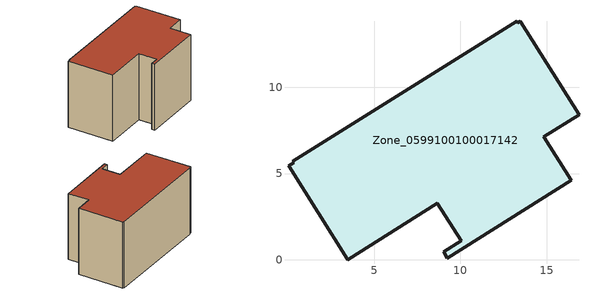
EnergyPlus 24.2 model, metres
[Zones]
Zone_0599100100017142
 floor ground (C_G): 14.84,7.14 16.43,4.6 9.26,0.09 9.03,0.46 10.04,1.1 8.67,3.27 3.48,0 0.05,5.44 0.36,5.63 0.29,5.7 13.27,13.83 13.33,13.73 13.47,13.82 16.87,8.41 z0
 wall outside (C_F): 16.43,4.6 14.84,7.14 16.87,8.41 13.47,13.82 13.33,13.73 13.27,13.83 0.29,5.7 0.36,5.63 0.05,5.44 3.48,0 8.67,3.27 10.04,1.1 9.03,0.46 9.26,0.09 16.43,4.6 z0:9.38
 roof outside (C_R): 16.87,8.41 13.47,13.82 13.33,13.73 13.27,13.83 0.29,5.7 0.36,5.63 0.05,5.44 3.48,0 8.67,3.27 10.04,1.1 9.03,0.46 9.26,0.09 16.43,4.6 14.84,7.14 z9.38
[BUILDING]
Pand.0599100100017142: North Axis=0; Terrain=City; Loads Convergence Tolerance Value=0.04; Temperature Convergence Tolerance Value=0.4; Solar Distribution=FullExterior; Maximum Number of Warmup Days=25; Minimum Number of Warmup Days=1
[Site:Location]
Rotterdam.The.Hague.AP_ZH_NLD Design_Conditions: Latitude=51.96; Longitude=4.45; Time Zone=1; Elevation=-4.5
[SITE:GROUNDTEMPERATURE:BUILDINGSURFACE]
18, 18, 18, 18, 18, 18, 18, 18, 18, 18, 18, 18
[MATERIAL] Thermal Absorptance=0.9; Solar Absorptance=0.7; Visible Absorptance=0.7
Name | Roughness | Thickness | Conductivity | Density | Specific Heat
G.D.2015-2018 | MediumSmooth | 0.15 | 0.0428571 | 540 | 1210
F.D.2015-2018 | Rough | 0.3 | 0.0666667 | 1920 | 840
R.D.2015-2018 | MediumRough | 0.2 | 0.0333333 | 1500 | 1000
[CONSTRUCTION]
C_G: G.D.2015-2018
C_F: F.D.2015-2018
C_R: R.D.2015-2018
[ZONE]
Zone_0599100100017142: Type=1; Multiplier=1; Ceiling Height=Autocalculate; Volume=Autocalculate; Floor Area=autocalculate; Part of Total Floor Area=Yes
[ZONEINFILTRATION:DESIGNFLOWRATE]
Infil_Zone_0599100100017142: Zone or ZoneList or Space or SpaceList=Zone_0599100100017142; Schedule=AlwaysOn; Design Flow Rate Calculation Method=Flow/Area; Flow Rate per Floor Area=0.0021; Constant Term Coefficient=1; Temperature Term Coefficient=0; Velocity Term Coefficient=0; Velocity Squared Term Coefficient=0
[HVACTEMPLATE:ZONE:IDEALLOADSAIRSYSTEM]
Zone_0599100100017142: Maximum Heating Supply Air Temperature=50; Minimum Cooling Supply Air Temperature=13; Maximum Heating Supply Air Humidity Ratio=0.0156; Minimum Cooling Supply Air Humidity Ratio=0.0077; Heating Limit=NoLimit; Cooling Limit=NoLimit; Dehumidification Control Type=ConstantSensibleHeatRatio; Cooling Sensible Heat Ratio=0.7; Dehumidification Setpoint=60; Humidification Control Type=None; Humidification Setpoint=30; Outdoor Air Method=None; Outdoor Air Flow Rate per Person=0.00944; Outdoor Air Flow Rate per Zone Floor Area=0; Outdoor Air Flow Rate per Zone=0; Demand Controlled Ventilation Type=None; Outdoor Air Economizer Type=NoEconomizer; Heat Recovery Type=None; Sensible Heat Recovery Effectiveness=0.7; Latent Heat Recovery Effectiveness=0.65
[ZONECONTROL:THERMOSTAT]
ThermostatControl_Zone_0599100100017142: Zone or ZoneList=Zone_0599100100017142; Control Type Schedule=DualSetpointControlType; Control 1=Thermostat_Zone_0599100100017142; Temperature Difference Between Cutout And Setpoint=0
[THERMOSTATSETPOINT:DUALSETPOINT]
Thermostat_Zone_0599100100017142: Heating Setpoint Temperature Schedule=HeatingSetpoint_Zone_0599100100017142; Cooling Setpoint Temperature Schedule=CoolingSetpoint_Zone_0599100100017142
[SCHEDULE:COMPACT]
HeatingSetpoint_Zone_0599100100017142: Through: 12/31, For: AllDays, Until: 24:00, 21
CoolingSetpoint_Zone_0599100100017142: Through: 12/31, For: AllDays, Until: 24:00, 24
DualSetpointControlType: Through: 12/31, For: AllDays, Until: 24:00, 4
AlwaysOn: Through: 12/31, For: AllDays, Until: 24:00, 1
